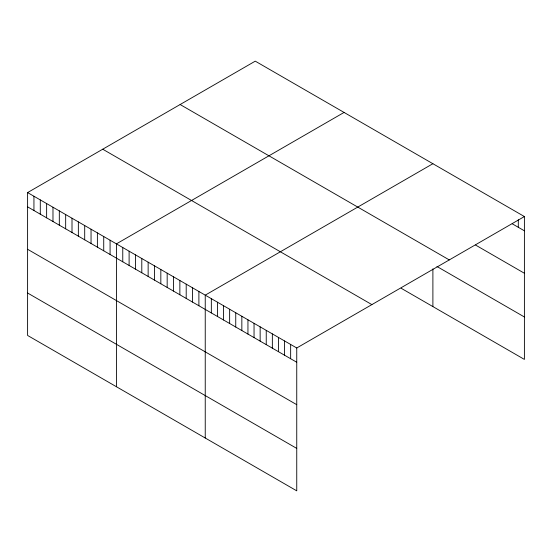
<?xml version="1.0" encoding="UTF-8"?>
<svg xmlns="http://www.w3.org/2000/svg" width="552" height="552" viewBox="0 0 552 552"><rect width="100%" height="100%" fill="white"/><g stroke="black" fill="none" stroke-linecap="round" stroke-linejoin="round"><path stroke-width="0.83" d="M27.6 192.586L296.748 347.981L296.748 490.845L27.6 335.45L27.6 192.586L255.252 61.155L524.4 216.55L524.4 359.414L401.166 288.268M344.068 112.435L116.417 243.867L116.417 386.731M432.892 163.716L205.24 295.147L205.24 438.012M296.748 347.981L524.4 216.55M512.201 223.774L524.4 230.812M475.596 245.074L524.4 273.254M180.124 104.528L449.273 259.916M436.956 266.492L524.4 316.979M102.727 149.212L371.875 304.607M27.6 206.855L296.748 362.25M27.6 249.29L296.748 404.685M27.6 293.015L296.748 448.41M518.3 219.737L518.3 227.293M432.892 268.858L432.892 306.581M290.649 344.455L290.649 358.724M284.549 340.936L284.549 355.205M278.45 337.41L278.45 351.679M272.35 333.891L272.35 348.16M266.243 330.365L266.243 344.634M260.144 326.846L260.144 341.115M254.044 323.32L254.044 337.589M247.945 319.801L247.945 334.07M241.845 316.282L241.845 330.544M235.745 312.756L235.745 327.025M229.639 309.237L229.639 323.507M223.539 305.711L223.539 319.981M217.44 302.192L217.44 316.462M211.34 298.666L211.34 312.936M198.892 291.484L198.892 305.753M192.551 287.82L192.551 302.089M186.203 284.156L186.203 298.425M179.862 280.492L179.862 294.761M173.514 276.835L173.514 291.097M167.173 273.171L167.173 287.44M160.832 269.507L160.832 283.776M154.484 265.843L154.484 280.112M148.143 262.179L148.143 276.448M141.795 258.515L141.795 272.785M135.454 254.851L135.454 269.121M129.106 251.194L129.106 265.464M122.765 247.531L122.765 261.8M110.076 240.203L110.076 254.472M103.728 236.539L103.728 250.808M97.387 232.875L97.387 247.144M91.045 229.218L91.045 243.48M84.697 225.554L84.697 239.823M78.356 221.89L78.356 236.159M72.008 218.226L72.008 232.495M65.667 214.562L65.667 228.832M59.319 210.898L59.319 225.168M52.978 207.242L52.978 221.504M46.63 203.578L46.63 217.847M40.289 199.914L40.289 214.183M33.941 196.25L33.941 210.519"/></g></svg>
